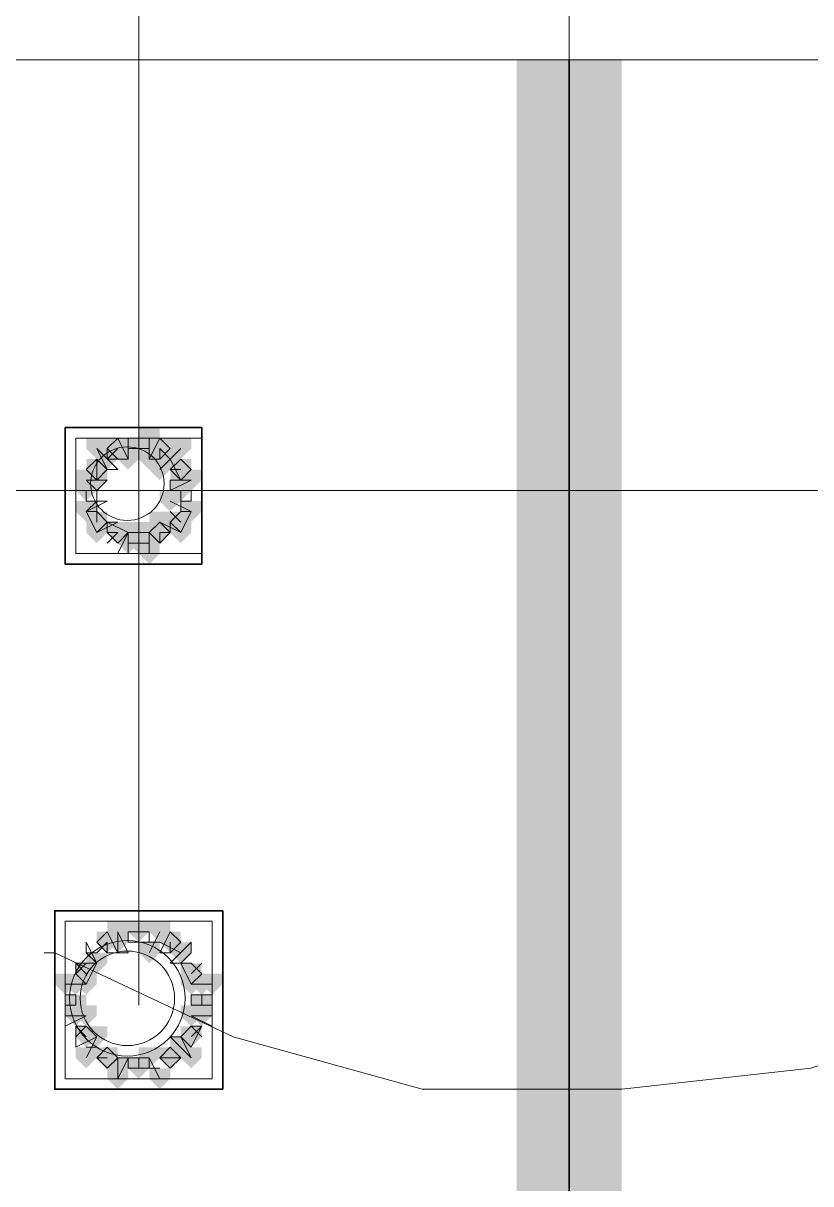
# Model space of a CAD drawing. Header units: millimetres. Extents: x 2315 to 4619, y 1334 to 1897.
# Drawn here: x 3748.86 to 3753.44, y 1548.17 to 1554.92 of the extents above; entities that cross this region are included whole.
import ezdxf

# ---------------------------------------------------------------- set-up
doc = ezdxf.new("R2010")
doc.units = ezdxf.units.MM
for name, color, linetype, true_color in [('PDF_10', 7, 'Continuous', 0x00b85c), ('PDF_AXIS', 7, 'Continuous', 0x00b85c), ('PDF_柱构件', 7, 'Continuous', 0x00b85c), ('PDF_转运站初步方案', 7, 'Continuous', 0x00b85c)]:
    doc.layers.add(name, color=color, linetype=linetype, true_color=true_color)
doc.layers.add('PDF_中心线层', color=1, linetype='Continuous')
doc.layers.add('PDF_粗实线层', color=7, linetype='Continuous')

msp = doc.modelspace()

# ---------------------------------------------------------------- hatches: boundary and pattern name
at = {"layer": 'PDF_10', "transparency": 33554559}
for points in [[(3749.4132, 1552.5076), (3749.3521, 1552.5076), (3749.3521, 1552.4466), (3749.4132, 1552.3855), (3749.4743, 1552.4466), (3749.4743, 1552.5076)], [(3749.4132, 1552.5076), (3749.3521, 1552.5076), (3749.3521, 1552.4466), (3749.4132, 1552.3855), (3749.4743, 1552.4466), (3749.4743, 1552.5076)], [(3749.5354, 1552.5076), (3749.4743, 1552.5076), (3749.4743, 1552.4466), (3749.5354, 1552.3855), (3749.5965, 1552.4466), (3749.5965, 1552.5076)], [(3749.5354, 1552.5076), (3749.4743, 1552.5076), (3749.4743, 1552.4466), (3749.5354, 1552.3855), (3749.5965, 1552.4466), (3749.5965, 1552.5076)], [(3749.6576, 1552.5076), (3749.5965, 1552.5076), (3749.5965, 1552.4466), (3749.6576, 1552.3855), (3749.7186, 1552.4466), (3749.7186, 1552.5076)], [(3749.6576, 1552.5076), (3749.5965, 1552.5076), (3749.5965, 1552.4466), (3749.6576, 1552.3855), (3749.7186, 1552.4466), (3749.7186, 1552.5076)], [(3749.2911, 1552.3855), (3749.23, 1552.3855), (3749.23, 1552.3244), (3749.2911, 1552.2633), (3749.3521, 1552.3244), (3749.3521, 1552.3855)], [(3749.2911, 1552.3855), (3749.23, 1552.3855), (3749.23, 1552.3244), (3749.2911, 1552.2633), (3749.3521, 1552.3244), (3749.3521, 1552.3855)], [(3749.2911, 1552.3855), (3749.23, 1552.3855), (3749.23, 1552.3244), (3749.2911, 1552.2633), (3749.3521, 1552.3244), (3749.3521, 1552.3855)], [(3749.7797, 1552.3855), (3749.7186, 1552.3855), (3749.7186, 1552.3244), (3749.7797, 1552.2633), (3749.8408, 1552.3244), (3749.8408, 1552.3855)], [(3749.7797, 1552.3855), (3749.7186, 1552.3855), (3749.7186, 1552.3244), (3749.7797, 1552.2633), (3749.8408, 1552.3244), (3749.8408, 1552.3855)], [(3749.23, 1552.2633), (3749.1689, 1552.2633), (3749.1689, 1552.2022), (3749.23, 1552.1412), (3749.2911, 1552.2022), (3749.2911, 1552.2633)], [(3749.23, 1552.2633), (3749.1689, 1552.2633), (3749.1689, 1552.2022), (3749.23, 1552.1412), (3749.2911, 1552.2022), (3749.2911, 1552.2633)], [(3749.7797, 1552.2633), (3749.7186, 1552.2633), (3749.7186, 1552.2022), (3749.7797, 1552.1412), (3749.8408, 1552.2022), (3749.8408, 1552.2633)], [(3749.7797, 1552.2633), (3749.7186, 1552.2633), (3749.7186, 1552.2022), (3749.7797, 1552.1412), (3749.8408, 1552.2022), (3749.8408, 1552.2633)], [(3749.2911, 1552.0801), (3749.23, 1552.0801), (3749.23, 1552.019), (3749.2911, 1551.9579), (3749.3521, 1552.019), (3749.3521, 1552.0801)], [(3749.2911, 1552.0801), (3749.23, 1552.0801), (3749.23, 1552.019), (3749.2911, 1551.9579), (3749.3521, 1552.019), (3749.3521, 1552.0801)], [(3749.7797, 1552.0801), (3749.7186, 1552.0801), (3749.7186, 1552.019), (3749.7797, 1551.9579), (3749.8408, 1552.019), (3749.8408, 1552.0801)], [(3749.7797, 1552.0801), (3749.7186, 1552.0801), (3749.7186, 1552.019), (3749.7797, 1551.9579), (3749.8408, 1552.019), (3749.8408, 1552.0801)], [(3749.4132, 1552.019), (3749.3521, 1552.019), (3749.3521, 1551.9579), (3749.4132, 1551.8968), (3749.4743, 1551.9579), (3749.4743, 1552.019)], [(3749.4132, 1552.019), (3749.3521, 1552.019), (3749.3521, 1551.9579), (3749.4132, 1551.8968), (3749.4743, 1551.9579), (3749.4743, 1552.019)], [(3749.6576, 1552.019), (3749.5965, 1552.019), (3749.5965, 1551.9579), (3749.6576, 1551.8968), (3749.7186, 1551.9579), (3749.7186, 1552.019)], [(3749.6576, 1552.019), (3749.5965, 1552.019), (3749.5965, 1551.9579), (3749.6576, 1551.8968), (3749.7186, 1551.9579), (3749.7186, 1552.019)], [(3749.5354, 1551.9579), (3749.4743, 1551.9579), (3749.4743, 1551.8968), (3749.5354, 1551.8357), (3749.5965, 1551.8968), (3749.5965, 1551.9579)], [(3749.5354, 1551.9579), (3749.4743, 1551.9579), (3749.4743, 1551.8968), (3749.5354, 1551.8357), (3749.5965, 1551.8968), (3749.5965, 1551.9579)], [(3749.5354, 1549.6979), (3749.4743, 1549.6979), (3749.4743, 1549.6368), (3749.5354, 1549.5757), (3749.5965, 1549.6368), (3749.5965, 1549.6979)], [(3749.5354, 1549.6979), (3749.4743, 1549.6979), (3749.4743, 1549.6368), (3749.5354, 1549.5757), (3749.5965, 1549.6368), (3749.5965, 1549.6979)], [(3749.3521, 1549.6368), (3749.2911, 1549.6368), (3749.2911, 1549.5757), (3749.3521, 1549.5147), (3749.4132, 1549.5757), (3749.4132, 1549.6368)], [(3749.3521, 1549.6368), (3749.2911, 1549.6368), (3749.2911, 1549.5757), (3749.3521, 1549.5147), (3749.4132, 1549.5757), (3749.4132, 1549.6368)], [(3749.7186, 1549.6368), (3749.6576, 1549.6368), (3749.6576, 1549.5757), (3749.7186, 1549.5147), (3749.7797, 1549.5757), (3749.7797, 1549.6368)], [(3749.7186, 1549.6368), (3749.6576, 1549.6368), (3749.6576, 1549.5757), (3749.7186, 1549.5147), (3749.7797, 1549.5757), (3749.7797, 1549.6368)], [(3749.23, 1549.4536), (3749.1689, 1549.4536), (3749.1689, 1549.3925), (3749.23, 1549.3314), (3749.2911, 1549.3925), (3749.2911, 1549.4536)], [(3749.23, 1549.4536), (3749.1689, 1549.4536), (3749.1689, 1549.3925), (3749.23, 1549.3314), (3749.2911, 1549.3925), (3749.2911, 1549.4536)], [(3749.8408, 1549.4536), (3749.7797, 1549.4536), (3749.7797, 1549.3925), (3749.8408, 1549.3314), (3749.9019, 1549.3925), (3749.9019, 1549.4536)], [(3749.8408, 1549.4536), (3749.7797, 1549.4536), (3749.7797, 1549.3925), (3749.8408, 1549.3314), (3749.9019, 1549.3925), (3749.9019, 1549.4536)], [(3749.1689, 1549.2703), (3749.1078, 1549.2703), (3749.1078, 1549.2093), (3749.1689, 1549.1482), (3749.23, 1549.2093), (3749.23, 1549.2703)], [(3749.1689, 1549.2703), (3749.1078, 1549.2703), (3749.1078, 1549.2093), (3749.1689, 1549.1482), (3749.23, 1549.2093), (3749.23, 1549.2703)], [(3749.9019, 1549.2703), (3749.8408, 1549.2703), (3749.8408, 1549.2093), (3749.9019, 1549.1482), (3749.963, 1549.2093), (3749.963, 1549.2703)], [(3749.9019, 1549.2703), (3749.8408, 1549.2703), (3749.8408, 1549.2093), (3749.9019, 1549.1482), (3749.963, 1549.2093), (3749.963, 1549.2703)], [(3749.9019, 1549.2703), (3749.8408, 1549.2703), (3749.8408, 1549.2093), (3749.9019, 1549.1482), (3749.963, 1549.2093), (3749.963, 1549.2703)], [(3749.23, 1549.0871), (3749.1689, 1549.0871), (3749.1689, 1549.026), (3749.23, 1548.9649), (3749.2911, 1549.026), (3749.2911, 1549.0871)], [(3749.23, 1549.0871), (3749.1689, 1549.0871), (3749.1689, 1549.026), (3749.23, 1548.9649), (3749.2911, 1549.026), (3749.2911, 1549.0871)], [(3749.8408, 1549.0871), (3749.7797, 1549.0871), (3749.7797, 1549.026), (3749.8408, 1548.9649), (3749.9019, 1549.026), (3749.9019, 1549.0871)], [(3749.8408, 1549.0871), (3749.7797, 1549.0871), (3749.7797, 1549.026), (3749.8408, 1548.9649), (3749.9019, 1549.026), (3749.9019, 1549.0871)], [(3749.3521, 1548.9649), (3749.2911, 1548.9649), (3749.2911, 1548.9039), (3749.3521, 1548.8428), (3749.4132, 1548.9039), (3749.4132, 1548.9649)], [(3749.3521, 1548.9649), (3749.2911, 1548.9649), (3749.2911, 1548.9039), (3749.3521, 1548.8428), (3749.4132, 1548.9039), (3749.4132, 1548.9649)], [(3749.3521, 1548.9649), (3749.2911, 1548.9649), (3749.2911, 1548.9039), (3749.3521, 1548.8428), (3749.4132, 1548.9039), (3749.4132, 1548.9649)], [(3749.7186, 1548.9649), (3749.6576, 1548.9649), (3749.6576, 1548.9039), (3749.7186, 1548.8428), (3749.7797, 1548.9039), (3749.7797, 1548.9649)], [(3749.7186, 1548.9649), (3749.6576, 1548.9649), (3749.6576, 1548.9039), (3749.7186, 1548.8428), (3749.7797, 1548.9039), (3749.7797, 1548.9649)], [(3749.7186, 1548.9649), (3749.6576, 1548.9649), (3749.6576, 1548.9039), (3749.7186, 1548.8428), (3749.7797, 1548.9039), (3749.7797, 1548.9649)], [(3749.5354, 1548.9039), (3749.4743, 1548.9039), (3749.4743, 1548.8428), (3749.5354, 1548.7817), (3749.5965, 1548.8428), (3749.5965, 1548.9039)], [(3749.5354, 1548.9039), (3749.4743, 1548.9039), (3749.4743, 1548.8428), (3749.5354, 1548.7817), (3749.5965, 1548.8428), (3749.5965, 1548.9039)]]:
    msp.add_hatch(color=6, dxfattribs=at).paths.add_polyline_path(points)
at = {"layer": 'PDF_柱构件', "transparency": 33554559}
for points in [[(3749.5965, 1552.5687), (3749.5354, 1552.5687), (3749.5354, 1552.5076), (3749.5965, 1552.4466), (3749.6576, 1552.5076), (3749.6576, 1552.5687)], [(3749.2911, 1552.5076), (3749.23, 1552.5076), (3749.23, 1552.4466), (3749.2911, 1552.3855), (3749.3521, 1552.4466), (3749.3521, 1552.5076)], [(3749.3521, 1552.4466), (3749.2911, 1552.4466), (3749.2911, 1552.3855), (3749.3521, 1552.3244), (3749.4132, 1552.3855), (3749.4132, 1552.4466)], [(3749.4743, 1552.5076), (3749.4132, 1552.5076), (3749.4132, 1552.4466), (3749.4743, 1552.3855), (3749.5354, 1552.4466), (3749.5354, 1552.5076)], [(3749.4743, 1552.4466), (3749.4132, 1552.4466), (3749.4132, 1552.3855), (3749.4743, 1552.3244), (3749.5354, 1552.3855), (3749.5354, 1552.4466)], [(3749.5965, 1552.5076), (3749.5354, 1552.5076), (3749.5354, 1552.4466), (3749.5965, 1552.3855), (3749.6576, 1552.4466), (3749.6576, 1552.5076)], [(3749.5965, 1552.4466), (3749.5354, 1552.4466), (3749.5354, 1552.3855), (3749.5965, 1552.3244), (3749.6576, 1552.3855), (3749.6576, 1552.4466)], [(3749.7186, 1552.4466), (3749.6576, 1552.4466), (3749.6576, 1552.3855), (3749.7186, 1552.3244), (3749.7797, 1552.3855), (3749.7797, 1552.4466)], [(3749.7797, 1552.5076), (3749.7186, 1552.5076), (3749.7186, 1552.4466), (3749.7797, 1552.3855), (3749.8408, 1552.4466), (3749.8408, 1552.5076)], [(3749.6576, 1552.3855), (3749.5965, 1552.3855), (3749.5965, 1552.3244), (3749.6576, 1552.2633), (3749.7186, 1552.3244), (3749.7186, 1552.3855)], [(3749.23, 1552.3244), (3749.1689, 1552.3244), (3749.1689, 1552.2633), (3749.23, 1552.2022), (3749.2911, 1552.2633), (3749.2911, 1552.3244)], [(3749.2911, 1552.3244), (3749.23, 1552.3244), (3749.23, 1552.2633), (3749.2911, 1552.2022), (3749.3521, 1552.2633), (3749.3521, 1552.3244)], [(3749.7797, 1552.3244), (3749.7186, 1552.3244), (3749.7186, 1552.2633), (3749.7797, 1552.2022), (3749.8408, 1552.2633), (3749.8408, 1552.3244)], [(3749.8408, 1552.3244), (3749.7797, 1552.3244), (3749.7797, 1552.2633), (3749.8408, 1552.2022), (3749.9019, 1552.2633), (3749.9019, 1552.3244)], [(3749.7186, 1552.2022), (3749.6576, 1552.2022), (3749.6576, 1552.1412), (3749.7186, 1552.0801), (3749.7797, 1552.1412), (3749.7797, 1552.2022)], [(3749.23, 1552.1412), (3749.1689, 1552.1412), (3749.1689, 1552.0801), (3749.23, 1552.019), (3749.2911, 1552.0801), (3749.2911, 1552.1412)], [(3749.8408, 1552.1412), (3749.7797, 1552.1412), (3749.7797, 1552.0801), (3749.8408, 1552.019), (3749.9019, 1552.0801), (3749.9019, 1552.1412)], [(3749.6576, 1552.0801), (3749.5965, 1552.0801), (3749.5965, 1552.019), (3749.6576, 1551.9579), (3749.7186, 1552.019), (3749.7186, 1552.0801)], [(3749.2911, 1552.019), (3749.23, 1552.019), (3749.23, 1551.9579), (3749.2911, 1551.8968), (3749.3521, 1551.9579), (3749.3521, 1552.019)], [(3749.4743, 1552.019), (3749.4132, 1552.019), (3749.4132, 1551.9579), (3749.4743, 1551.8968), (3749.5354, 1551.9579), (3749.5354, 1552.019)], [(3749.5965, 1552.019), (3749.5354, 1552.019), (3749.5354, 1551.9579), (3749.5965, 1551.8968), (3749.6576, 1551.9579), (3749.6576, 1552.019)], [(3749.7797, 1552.019), (3749.7186, 1552.019), (3749.7186, 1551.9579), (3749.7797, 1551.8968), (3749.8408, 1551.9579), (3749.8408, 1552.019)], [(3749.4743, 1551.9579), (3749.4132, 1551.9579), (3749.4132, 1551.8968), (3749.4743, 1551.8357), (3749.5354, 1551.8968), (3749.5354, 1551.9579)], [(3749.5965, 1551.9579), (3749.5354, 1551.9579), (3749.5354, 1551.8968), (3749.5965, 1551.8357), (3749.6576, 1551.8968), (3749.6576, 1551.9579)], [(3749.5965, 1551.8968), (3749.5354, 1551.8968), (3749.5354, 1551.8357), (3749.5965, 1551.7747), (3749.6576, 1551.8357), (3749.6576, 1551.8968)], [(3749.4132, 1549.6979), (3749.3521, 1549.6979), (3749.3521, 1549.6368), (3749.4132, 1549.5757), (3749.4743, 1549.6368), (3749.4743, 1549.6979)], [(3749.6576, 1549.6979), (3749.5965, 1549.6979), (3749.5965, 1549.6368), (3749.6576, 1549.5757), (3749.7186, 1549.6368), (3749.7186, 1549.6979)], [(3749.4132, 1549.6368), (3749.3521, 1549.6368), (3749.3521, 1549.5757), (3749.4132, 1549.5147), (3749.4743, 1549.5757), (3749.4743, 1549.6368)], [(3749.5965, 1549.5757), (3749.5354, 1549.5757), (3749.5354, 1549.5147), (3749.5965, 1549.4536), (3749.6576, 1549.5147), (3749.6576, 1549.5757)], [(3749.7797, 1549.5757), (3749.7186, 1549.5757), (3749.7186, 1549.5147), (3749.7797, 1549.4536), (3749.8408, 1549.5147), (3749.8408, 1549.5757)], [(3749.2911, 1549.5147), (3749.23, 1549.5147), (3749.23, 1549.4536), (3749.2911, 1549.3925), (3749.3521, 1549.4536), (3749.3521, 1549.5147)], [(3749.1078, 1549.3925), (3749.0467, 1549.3925), (3749.0467, 1549.3314), (3749.1078, 1549.2703), (3749.1689, 1549.3314), (3749.1689, 1549.3925)], [(3749.1689, 1549.3925), (3749.1078, 1549.3925), (3749.1078, 1549.3314), (3749.1689, 1549.2703), (3749.23, 1549.3314), (3749.23, 1549.3925)], [(3749.23, 1549.3925), (3749.1689, 1549.3925), (3749.1689, 1549.3314), (3749.23, 1549.2703), (3749.2911, 1549.3314), (3749.2911, 1549.3925)], [(3749.8408, 1549.3925), (3749.7797, 1549.3925), (3749.7797, 1549.3314), (3749.8408, 1549.2703), (3749.9019, 1549.3314), (3749.9019, 1549.3925)], [(3749.9019, 1549.3925), (3749.8408, 1549.3925), (3749.8408, 1549.3314), (3749.9019, 1549.2703), (3749.963, 1549.3314), (3749.963, 1549.3925)], [(3749.963, 1549.3925), (3749.9019, 1549.3925), (3749.9019, 1549.3314), (3749.963, 1549.2703), (3750.024, 1549.3314), (3750.024, 1549.3925)], [(3749.1689, 1549.2093), (3749.1078, 1549.2093), (3749.1078, 1549.1482), (3749.1689, 1549.0871), (3749.23, 1549.1482), (3749.23, 1549.2093)], [(3749.23, 1549.2093), (3749.1689, 1549.2093), (3749.1689, 1549.1482), (3749.23, 1549.0871), (3749.2911, 1549.1482), (3749.2911, 1549.2093)], [(3749.8408, 1549.2093), (3749.7797, 1549.2093), (3749.7797, 1549.1482), (3749.8408, 1549.0871), (3749.9019, 1549.1482), (3749.9019, 1549.2093)], [(3749.9019, 1549.2093), (3749.8408, 1549.2093), (3749.8408, 1549.1482), (3749.9019, 1549.0871), (3749.963, 1549.1482), (3749.963, 1549.2093)], [(3749.2911, 1549.0871), (3749.23, 1549.0871), (3749.23, 1549.026), (3749.2911, 1548.9649), (3749.3521, 1549.026), (3749.3521, 1549.0871)], [(3749.7797, 1549.026), (3749.7186, 1549.026), (3749.7186, 1548.9649), (3749.7797, 1548.9039), (3749.8408, 1548.9649), (3749.8408, 1549.026)], [(3749.23, 1548.9649), (3749.1689, 1548.9649), (3749.1689, 1548.9039), (3749.23, 1548.8428), (3749.2911, 1548.9039), (3749.2911, 1548.9649)], [(3749.5965, 1548.9649), (3749.5354, 1548.9649), (3749.5354, 1548.9039), (3749.5965, 1548.8428), (3749.6576, 1548.9039), (3749.6576, 1548.9649)], [(3749.8408, 1548.9649), (3749.7797, 1548.9649), (3749.7797, 1548.9039), (3749.8408, 1548.8428), (3749.9019, 1548.9039), (3749.9019, 1548.9649)], [(3749.4132, 1548.9039), (3749.3521, 1548.9039), (3749.3521, 1548.8428), (3749.4132, 1548.7817), (3749.4743, 1548.8428), (3749.4743, 1548.9039)], [(3749.4132, 1548.8428), (3749.3521, 1548.8428), (3749.3521, 1548.7817), (3749.4132, 1548.7206), (3749.4743, 1548.7817), (3749.4743, 1548.8428)], [(3749.6576, 1548.8428), (3749.5965, 1548.8428), (3749.5965, 1548.7817), (3749.6576, 1548.7206), (3749.7186, 1548.7817), (3749.7186, 1548.8428)]]:
    msp.add_hatch(color=6, dxfattribs=at).paths.add_polyline_path(points)
at = {"layer": 'PDF_粗实线层', "transparency": 33554559}
msp.add_hatch(color=256, dxfattribs=at).paths.add_polyline_path([(3752.3451, 1554.7066), (3751.7343, 1554.7066), (3751.7343, 1541.6963), (3752.3451, 1541.6963)])
at = {"layer": 'PDF_转运站初步方案', "transparency": 33554559}
for points in [[(3749.4132, 1552.5076), (3749.3521, 1552.5076), (3749.3521, 1552.4466), (3749.4132, 1552.3855), (3749.4743, 1552.4466), (3749.4743, 1552.5076)], [(3749.4132, 1552.5076), (3749.3521, 1552.5076), (3749.3521, 1552.4466), (3749.4132, 1552.3855), (3749.4743, 1552.4466), (3749.4743, 1552.5076)], [(3749.5354, 1552.5076), (3749.4743, 1552.5076), (3749.4743, 1552.4466), (3749.5354, 1552.3855), (3749.5965, 1552.4466), (3749.5965, 1552.5076)], [(3749.5354, 1552.5076), (3749.4743, 1552.5076), (3749.4743, 1552.4466), (3749.5354, 1552.3855), (3749.5965, 1552.4466), (3749.5965, 1552.5076)], [(3749.6576, 1552.5076), (3749.5965, 1552.5076), (3749.5965, 1552.4466), (3749.6576, 1552.3855), (3749.7186, 1552.4466), (3749.7186, 1552.5076)], [(3749.6576, 1552.5076), (3749.5965, 1552.5076), (3749.5965, 1552.4466), (3749.6576, 1552.3855), (3749.7186, 1552.4466), (3749.7186, 1552.5076)], [(3749.2911, 1552.3855), (3749.23, 1552.3855), (3749.23, 1552.3244), (3749.2911, 1552.2633), (3749.3521, 1552.3244), (3749.3521, 1552.3855)], [(3749.2911, 1552.3855), (3749.23, 1552.3855), (3749.23, 1552.3244), (3749.2911, 1552.2633), (3749.3521, 1552.3244), (3749.3521, 1552.3855)], [(3749.7797, 1552.3855), (3749.7186, 1552.3855), (3749.7186, 1552.3244), (3749.7797, 1552.2633), (3749.8408, 1552.3244), (3749.8408, 1552.3855)], [(3749.7797, 1552.3855), (3749.7186, 1552.3855), (3749.7186, 1552.3244), (3749.7797, 1552.2633), (3749.8408, 1552.3244), (3749.8408, 1552.3855)], [(3749.23, 1552.2633), (3749.1689, 1552.2633), (3749.1689, 1552.2022), (3749.23, 1552.1412), (3749.2911, 1552.2022), (3749.2911, 1552.2633)], [(3749.23, 1552.2633), (3749.1689, 1552.2633), (3749.1689, 1552.2022), (3749.23, 1552.1412), (3749.2911, 1552.2022), (3749.2911, 1552.2633)], [(3749.7797, 1552.2633), (3749.7186, 1552.2633), (3749.7186, 1552.2022), (3749.7797, 1552.1412), (3749.8408, 1552.2022), (3749.8408, 1552.2633)], [(3749.7797, 1552.2633), (3749.7186, 1552.2633), (3749.7186, 1552.2022), (3749.7797, 1552.1412), (3749.8408, 1552.2022), (3749.8408, 1552.2633)], [(3749.2911, 1552.0801), (3749.23, 1552.0801), (3749.23, 1552.019), (3749.2911, 1551.9579), (3749.3521, 1552.019), (3749.3521, 1552.0801)], [(3749.2911, 1552.0801), (3749.23, 1552.0801), (3749.23, 1552.019), (3749.2911, 1551.9579), (3749.3521, 1552.019), (3749.3521, 1552.0801)], [(3749.7797, 1552.0801), (3749.7186, 1552.0801), (3749.7186, 1552.019), (3749.7797, 1551.9579), (3749.8408, 1552.019), (3749.8408, 1552.0801)], [(3749.7797, 1552.0801), (3749.7186, 1552.0801), (3749.7186, 1552.019), (3749.7797, 1551.9579), (3749.8408, 1552.019), (3749.8408, 1552.0801)], [(3749.4132, 1552.019), (3749.3521, 1552.019), (3749.3521, 1551.9579), (3749.4132, 1551.8968), (3749.4743, 1551.9579), (3749.4743, 1552.019)], [(3749.4132, 1552.019), (3749.3521, 1552.019), (3749.3521, 1551.9579), (3749.4132, 1551.8968), (3749.4743, 1551.9579), (3749.4743, 1552.019)], [(3749.6576, 1552.019), (3749.5965, 1552.019), (3749.5965, 1551.9579), (3749.6576, 1551.8968), (3749.7186, 1551.9579), (3749.7186, 1552.019)], [(3749.6576, 1552.019), (3749.5965, 1552.019), (3749.5965, 1551.9579), (3749.6576, 1551.8968), (3749.7186, 1551.9579), (3749.7186, 1552.019)], [(3749.5354, 1551.9579), (3749.4743, 1551.9579), (3749.4743, 1551.8968), (3749.5354, 1551.8357), (3749.5965, 1551.8968), (3749.5965, 1551.9579)], [(3749.5354, 1551.9579), (3749.4743, 1551.9579), (3749.4743, 1551.8968), (3749.5354, 1551.8357), (3749.5965, 1551.8968), (3749.5965, 1551.9579)], [(3749.5354, 1549.6979), (3749.4743, 1549.6979), (3749.4743, 1549.6368), (3749.5354, 1549.5757), (3749.5965, 1549.6368), (3749.5965, 1549.6979)], [(3749.5354, 1549.6979), (3749.4743, 1549.6979), (3749.4743, 1549.6368), (3749.5354, 1549.5757), (3749.5965, 1549.6368), (3749.5965, 1549.6979)], [(3749.3521, 1549.6368), (3749.2911, 1549.6368), (3749.2911, 1549.5757), (3749.3521, 1549.5147), (3749.4132, 1549.5757), (3749.4132, 1549.6368)], [(3749.3521, 1549.6368), (3749.2911, 1549.6368), (3749.2911, 1549.5757), (3749.3521, 1549.5147), (3749.4132, 1549.5757), (3749.4132, 1549.6368)], [(3749.7186, 1549.6368), (3749.6576, 1549.6368), (3749.6576, 1549.5757), (3749.7186, 1549.5147), (3749.7797, 1549.5757), (3749.7797, 1549.6368)], [(3749.7186, 1549.6368), (3749.6576, 1549.6368), (3749.6576, 1549.5757), (3749.7186, 1549.5147), (3749.7797, 1549.5757), (3749.7797, 1549.6368)], [(3749.23, 1549.4536), (3749.1689, 1549.4536), (3749.1689, 1549.3925), (3749.23, 1549.3314), (3749.2911, 1549.3925), (3749.2911, 1549.4536)], [(3749.23, 1549.4536), (3749.1689, 1549.4536), (3749.1689, 1549.3925), (3749.23, 1549.3314), (3749.2911, 1549.3925), (3749.2911, 1549.4536)], [(3749.8408, 1549.4536), (3749.7797, 1549.4536), (3749.7797, 1549.3925), (3749.8408, 1549.3314), (3749.9019, 1549.3925), (3749.9019, 1549.4536)], [(3749.8408, 1549.4536), (3749.7797, 1549.4536), (3749.7797, 1549.3925), (3749.8408, 1549.3314), (3749.9019, 1549.3925), (3749.9019, 1549.4536)], [(3749.1689, 1549.2703), (3749.1078, 1549.2703), (3749.1078, 1549.2093), (3749.1689, 1549.1482), (3749.23, 1549.2093), (3749.23, 1549.2703)], [(3749.1689, 1549.2703), (3749.1078, 1549.2703), (3749.1078, 1549.2093), (3749.1689, 1549.1482), (3749.23, 1549.2093), (3749.23, 1549.2703)], [(3749.9019, 1549.2703), (3749.8408, 1549.2703), (3749.8408, 1549.2093), (3749.9019, 1549.1482), (3749.963, 1549.2093), (3749.963, 1549.2703)], [(3749.9019, 1549.2703), (3749.8408, 1549.2703), (3749.8408, 1549.2093), (3749.9019, 1549.1482), (3749.963, 1549.2093), (3749.963, 1549.2703)], [(3749.23, 1549.0871), (3749.1689, 1549.0871), (3749.1689, 1549.026), (3749.23, 1548.9649), (3749.2911, 1549.026), (3749.2911, 1549.0871)], [(3749.23, 1549.0871), (3749.1689, 1549.0871), (3749.1689, 1549.026), (3749.23, 1548.9649), (3749.2911, 1549.026), (3749.2911, 1549.0871)], [(3749.8408, 1549.0871), (3749.7797, 1549.0871), (3749.7797, 1549.026), (3749.8408, 1548.9649), (3749.9019, 1549.026), (3749.9019, 1549.0871)], [(3749.8408, 1549.0871), (3749.7797, 1549.0871), (3749.7797, 1549.026), (3749.8408, 1548.9649), (3749.9019, 1549.026), (3749.9019, 1549.0871)], [(3749.3521, 1548.9649), (3749.2911, 1548.9649), (3749.2911, 1548.9039), (3749.3521, 1548.8428), (3749.4132, 1548.9039), (3749.4132, 1548.9649)], [(3749.3521, 1548.9649), (3749.2911, 1548.9649), (3749.2911, 1548.9039), (3749.3521, 1548.8428), (3749.4132, 1548.9039), (3749.4132, 1548.9649)], [(3749.7186, 1548.9649), (3749.6576, 1548.9649), (3749.6576, 1548.9039), (3749.7186, 1548.8428), (3749.7797, 1548.9039), (3749.7797, 1548.9649)], [(3749.7186, 1548.9649), (3749.6576, 1548.9649), (3749.6576, 1548.9039), (3749.7186, 1548.8428), (3749.7797, 1548.9039), (3749.7797, 1548.9649)], [(3749.5354, 1548.9039), (3749.4743, 1548.9039), (3749.4743, 1548.8428), (3749.5354, 1548.7817), (3749.5965, 1548.8428), (3749.5965, 1548.9039)], [(3749.5354, 1548.9039), (3749.4743, 1548.9039), (3749.4743, 1548.8428), (3749.5354, 1548.7817), (3749.5965, 1548.8428), (3749.5965, 1548.9039)]]:
    msp.add_hatch(color=6, dxfattribs=at).paths.add_polyline_path(points)

# ---------------------------------------------------------------- linework, layer by layer
at = {"layer": 'PDF_10', "color": 6, "lineweight": 18}
for points in [[(3749.4132, 1552.4466), (3749.3521, 1552.3855)], [(3749.4132, 1552.3855), (3749.3521, 1552.4466)], [(3749.5965, 1552.4466), (3749.4743, 1552.4466)], [(3749.5354, 1552.4466), (3749.5354, 1552.5076)], [(3749.7797, 1552.2633), (3749.7186, 1552.3855), (3749.6576, 1552.4466), (3749.6576, 1552.3855)], [(3749.2911, 1552.3855), (3749.2911, 1552.2633)], [(3749.7186, 1552.3244), (3749.7797, 1552.3244)], [(3749.2911, 1552.2022), (3749.23, 1552.2022), (3749.23, 1552.1412)], [(3749.7797, 1552.1412), (3749.7797, 1552.2022), (3749.8408, 1552.2022)], [(3749.2911, 1552.019), (3749.2911, 1552.0801), (3749.2911, 1552.019)], [(3749.7186, 1552.019), (3749.7797, 1552.0801)], [(3749.7186, 1552.0801), (3749.7797, 1552.019)], [(3749.3521, 1551.9579), (3749.4132, 1551.9579), (3749.3521, 1551.8968)], [(3749.5354, 1551.9579), (3749.5354, 1551.8968)], [(3749.6576, 1551.8968), (3749.6576, 1551.9579), (3749.7186, 1551.9579)], [(3749.4743, 1551.8968), (3749.5965, 1551.8968)], [(3749.4743, 1549.6368), (3749.5965, 1549.6368)], [(3749.5354, 1549.5757), (3749.5354, 1549.6368)], [(3749.2911, 1549.5147), (3749.3521, 1549.5757), (3749.3521, 1549.5147)], [(3749.6576, 1549.5757), (3749.7797, 1549.5147)], [(3749.7186, 1549.5147), (3749.7186, 1549.5757)], [(3749.1689, 1549.3925), (3749.23, 1549.4536)], [(3749.23, 1549.3925), (3749.1689, 1549.4536)], [(3749.8408, 1549.4536), (3749.9019, 1549.3925)], [(3749.8408, 1549.3925), (3749.9019, 1549.4536)], [(3749.1078, 1549.2093), (3749.1689, 1549.2093), (3749.1689, 1549.2703)], [(3749.9019, 1549.2703), (3749.9019, 1549.2093)], [(3749.23, 1549.026), (3749.1689, 1549.0871)], [(3749.23, 1549.0871), (3749.1689, 1549.026)], [(3749.9019, 1549.0871), (3749.8408, 1549.026)], [(3749.8408, 1549.0871), (3749.9019, 1549.026)], [(3749.3521, 1548.9039), (3749.2911, 1548.9039)], [(3749.5354, 1548.9039), (3749.5354, 1548.8428)], [(3749.7797, 1548.9039), (3749.6576, 1548.9039)], [(3749.5965, 1548.8428), (3749.4743, 1548.8428)]]:
    msp.add_lwpolyline(points, dxfattribs=at)
at = {"layer": 'PDF_AXIS', "color": 6, "lineweight": 18}
for points in [[(3749.1689, 1551.8357), (3749.1689, 1552.5076), (3749.9019, 1552.5076), (3749.9019, 1551.8357)], [(3749.963, 1548.7817), (3749.963, 1549.6979), (3749.1078, 1549.6979), (3749.1078, 1548.7817)]]:
    msp.add_lwpolyline(points, close=True, dxfattribs=at)
at = {"layer": 'PDF_中心线层', "color": 6, "lineweight": 18}
msp.add_lwpolyline([(3752.0397, 1560.6925), (3752.0397, 1548.6595)], close=True, dxfattribs=at)
for points in [[(3749.5354, 1549.2093), (3749.5354, 1560.1428)], [(3758.0257, 1554.7066), (3746.0538, 1554.7066), (3758.0257, 1554.7066)], [(3758.0257, 1554.7066), (3757.9035, 1553.546), (3757.5981, 1552.4466), (3757.0484, 1551.4693), (3756.3765, 1550.553), (3755.5213, 1549.8201), (3754.544, 1549.2093), (3753.4446, 1548.8428), (3752.3451, 1548.7206), (3751.1846, 1548.7206), (3750.0851, 1549.026), (3749.0467, 1549.5147), (3748.9857, 1549.5147)], [(3746.6035, 1552.2022), (3757.4759, 1552.2022)]]:
    msp.add_lwpolyline(points, dxfattribs=at)
at = {"layer": 'PDF_柱构件', "color": 6, "lineweight": 18}
for points in [[(3749.2911, 1552.4466), (3749.4132, 1552.3244), (3749.3521, 1552.3244)], [(3749.4743, 1552.3855), (3749.3521, 1552.3855), (3749.3521, 1552.4466), (3749.4132, 1552.5076)], [(3749.4743, 1552.5076), (3749.4743, 1552.3855), (3749.4132, 1552.5076)], [(3749.5965, 1552.4466), (3749.4743, 1552.4466), (3749.4743, 1552.5076), (3749.5965, 1552.5076)], [(3749.5965, 1552.5076), (3749.5965, 1552.3855)], [(3749.6576, 1552.3855), (3749.5965, 1552.3855), (3749.6576, 1552.5076), (3749.7186, 1552.4466)], [(3749.7797, 1552.4466), (3749.6576, 1552.3244)], [(3749.3521, 1552.3244), (3749.2911, 1552.2633), (3749.23, 1552.3244), (3749.2911, 1552.3855)], [(3749.7797, 1552.2633), (3749.7186, 1552.3244), (3749.7797, 1552.3855), (3749.8408, 1552.3244)], [(3749.23, 1552.2633), (3749.3521, 1552.2633), (3749.2911, 1552.2022)], [(3749.8408, 1552.2633), (3749.7186, 1552.2022), (3749.7186, 1552.2633)], [(3749.2911, 1552.2022), (3749.2911, 1552.1412), (3749.23, 1552.1412), (3749.23, 1552.2022)], [(3749.7797, 1552.1412), (3749.7797, 1552.2022), (3749.8408, 1552.2022), (3749.8408, 1552.1412)], [(3749.23, 1552.0801), (3749.2911, 1552.1412), (3749.3521, 1552.1412)], [(3749.8408, 1552.0801), (3749.7186, 1552.1412)], [(3749.2911, 1552.0801), (3749.3521, 1552.019), (3749.2911, 1551.9579), (3749.23, 1552.0801)], [(3749.7186, 1552.019), (3749.7797, 1552.0801), (3749.8408, 1552.0801), (3749.7797, 1551.9579)], [(3749.2911, 1551.9579), (3749.3521, 1552.019), (3749.4132, 1552.019)], [(3749.3521, 1552.019), (3749.4743, 1551.9579), (3749.4132, 1551.8968), (3749.3521, 1551.9579)], [(3749.5965, 1551.9579), (3749.6576, 1552.019), (3749.7186, 1551.9579), (3749.6576, 1551.8968)], [(3749.7797, 1551.9579), (3749.6576, 1552.019)], [(3749.4132, 1551.8357), (3749.4743, 1551.9579), (3749.4743, 1551.8357)], [(3749.4743, 1551.9579), (3749.5965, 1551.9579), (3749.5965, 1551.8968), (3749.4743, 1551.8968)], [(3749.5965, 1551.8357), (3749.5965, 1551.9579)], [(3749.3521, 1549.5147), (3749.4132, 1549.5147), (3749.3521, 1549.6368), (3749.2911, 1549.5757)], [(3749.4132, 1549.6368), (3749.4132, 1549.5147), (3749.4743, 1549.5147)], [(3749.4743, 1549.5757), (3749.5965, 1549.5757), (3749.5965, 1549.6368), (3749.4743, 1549.6368)], [(3749.6576, 1549.6368), (3749.5965, 1549.5147)], [(3749.6576, 1549.5147), (3749.7186, 1549.5147), (3749.7797, 1549.5757), (3749.7186, 1549.6368)], [(3749.8408, 1549.5757), (3749.7186, 1549.4536), (3749.7797, 1549.4536), (3749.8408, 1549.5147)], [(3749.23, 1549.3314), (3749.2911, 1549.4536), (3749.1689, 1549.4536), (3749.1689, 1549.3925)], [(3749.7797, 1549.4536), (3749.8408, 1549.3314), (3749.9019, 1549.3925), (3749.8408, 1549.4536)], [(3749.1078, 1549.3314), (3749.23, 1549.3314)], [(3749.963, 1549.3314), (3749.8408, 1549.3314)], [(3749.1689, 1549.2093), (3749.1689, 1549.2703), (3749.1078, 1549.2703), (3749.1078, 1549.2093)], [(3749.8408, 1549.2703), (3749.8408, 1549.2093), (3749.963, 1549.2093), (3749.963, 1549.2703)], [(3749.1078, 1549.0871), (3749.23, 1549.1482), (3749.1078, 1549.1482)], [(3749.963, 1549.1482), (3749.8408, 1549.1482), (3749.963, 1549.0871)], [(3749.2911, 1549.026), (3749.23, 1549.0871), (3749.1689, 1549.0871), (3749.1689, 1548.9649)], [(3749.8408, 1549.0871), (3749.7797, 1549.026), (3749.8408, 1548.9649), (3749.9019, 1549.0871)], [(3749.23, 1548.9039), (3749.2911, 1549.026)], [(3749.8408, 1548.9039), (3749.7797, 1549.026), (3749.7186, 1549.026)], [(3749.4132, 1548.9039), (3749.3521, 1548.9649), (3749.2911, 1548.9039), (3749.3521, 1548.8428)], [(3749.7186, 1548.9649), (3749.6576, 1548.9039), (3749.7186, 1548.8428), (3749.7797, 1548.9039)], [(3749.4132, 1548.7817), (3749.4743, 1548.9039), (3749.4132, 1548.9039)], [(3749.5965, 1548.9039), (3749.4743, 1548.9039), (3749.4743, 1548.8428), (3749.5965, 1548.8428)], [(3749.6576, 1548.7817), (3749.5965, 1548.9039)]]:
    msp.add_lwpolyline(points, close=True, dxfattribs=at)
for points in [[(3749.2911, 1552.1412), (3749.2911, 1552.0801)], [(3749.7797, 1552.0801), (3749.7797, 1552.1412)], [(3749.3521, 1552.019), (3749.3521, 1551.9579)], [(3749.7186, 1551.9579), (3749.7186, 1552.019)], [(3749.23, 1549.5147), (3749.2911, 1549.4536), (3749.23, 1549.5757), (3749.23, 1549.5147), (3749.2911, 1549.5147)], [(3749.5965, 1549.5757), (3749.6576, 1549.5757)], [(3749.2911, 1548.9649), (3749.23, 1548.9649)], [(3749.6576, 1548.8428), (3749.5965, 1548.8428)]]:
    msp.add_lwpolyline(points, dxfattribs=at)
at = {"layer": 'PDF_粗实线层', "lineweight": 35}
msp.add_lwpolyline([(3752.0397, 1541.6963), (3752.0397, 1554.7066)], dxfattribs=at)
at = {"layer": 'PDF_粗实线层', "color": 6, "lineweight": 35}
for points in [[(3749.1078, 1551.7747), (3749.9019, 1551.7747), (3749.9019, 1552.5687), (3749.1078, 1552.5687)], [(3750.024, 1548.7206), (3750.024, 1549.759), (3749.0467, 1549.759), (3749.0467, 1548.7206)]]:
    msp.add_lwpolyline(points, close=True, dxfattribs=at)
at = {"layer": 'PDF_转运站初步方案', "color": 6, "lineweight": 18}
for centre, radius in [((3749.4693, 1552.2426), 0.2138), ((3749.4693, 1552.2426), 0.2138), ((3749.4693, 1549.2495), 0.3359), ((3749.4693, 1549.2495), 0.2749)]:
    msp.add_circle(centre, radius, dxfattribs=at)

doc.saveas('drawing.dxf')
